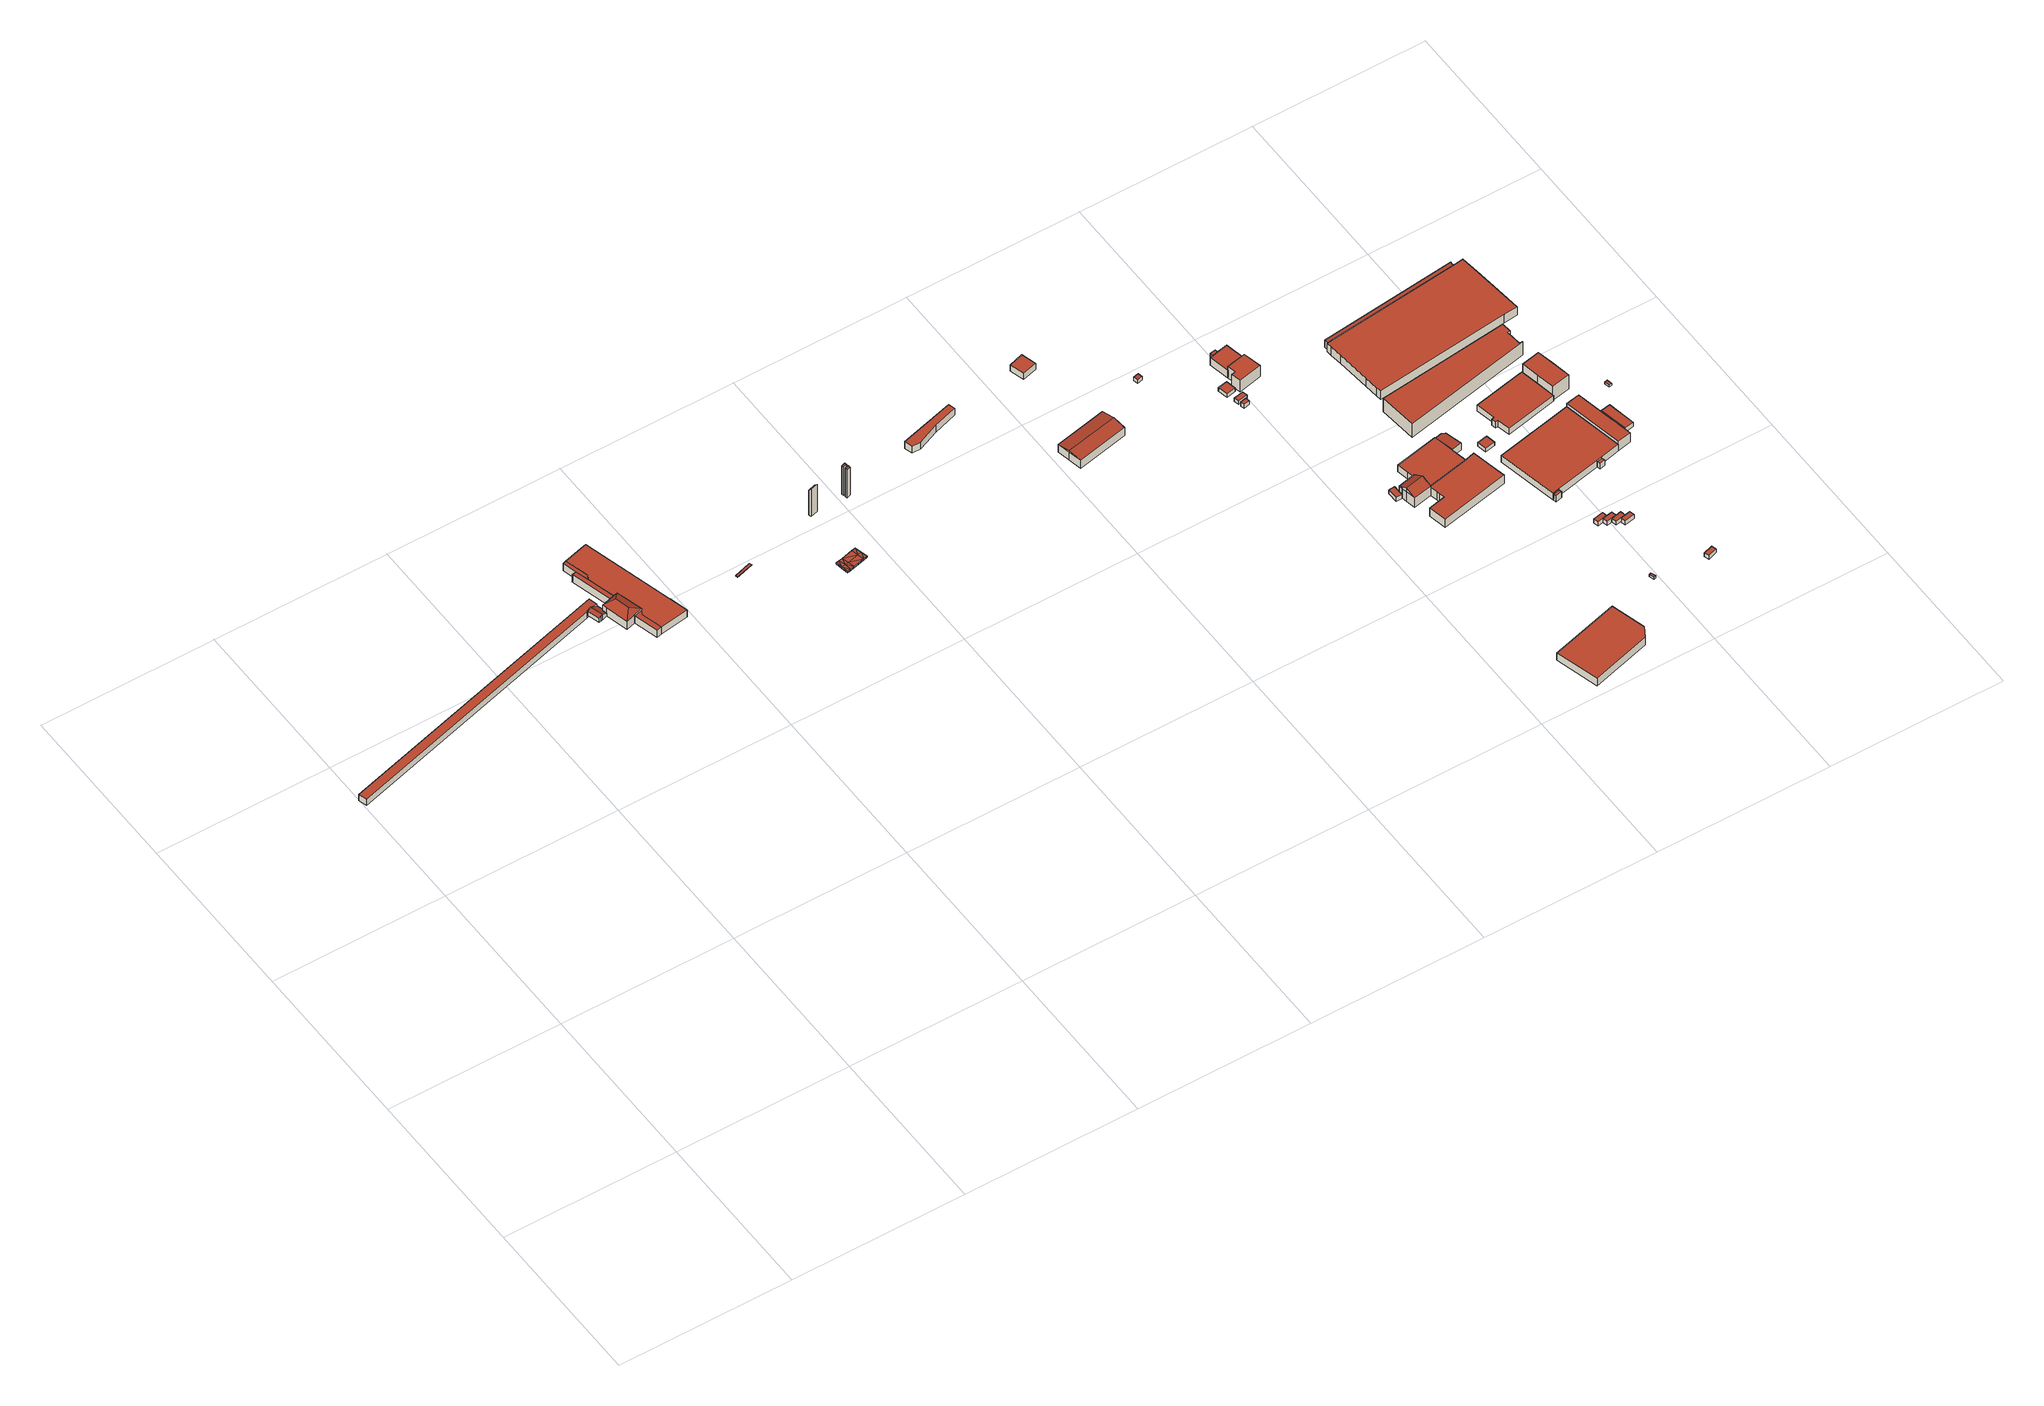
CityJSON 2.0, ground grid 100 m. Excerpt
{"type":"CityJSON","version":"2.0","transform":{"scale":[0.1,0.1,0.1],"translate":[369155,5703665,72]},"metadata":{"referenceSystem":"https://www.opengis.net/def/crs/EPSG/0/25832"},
"CityObjects":{
"building1":{"type":"Building","attributes":{"Gemeindeschluessel":"05911000","Geometrietyp2DReferenz":"3000","function":"51009_1610","roofType":"1000","measuredHeight":4.32},"geometry":[{"type":"Solid","lod":"2","boundaries":[[[[0,1,2,3]],[[4,5,1,0]],[[6,7,5,4]],[[8,9,7,6]],[[3,2,9,8]],[[6,4,0,3,8]],[[1,5,7,9,2]]]],"semantics":{"surfaces":[{"type":"WallSurface"},{"type":"RoofSurface"},{"type":"GroundSurface"}],"values":[[0,0,0,0,0,1,2]]}}]},
"building2":{"type":"Building","attributes":{"Gemeindeschluessel":"05911000","Geometrietyp2DReferenz":"3000","function":"51009_1610","roofType":"3100","measuredHeight":3.71},"geometry":[{"type":"Solid","lod":"2","boundaries":[[[[10,11,12,13]],[[14,15,11,10]],[[16,17,15,14]],[[18,19,17,16]],[[20,21,19,18]],[[22,23,21,20]],[[24,25,23,22]],[[26,27,25,24]],[[13,12,27,26]],[[20,18,16,14,10,22]],[[13,26,24,22,10]],[[11,15,17,19,21,23,25,27,12]]]],"semantics":{"surfaces":[{"type":"WallSurface"},{"type":"RoofSurface"},{"type":"GroundSurface"}],"values":[[0,0,0,0,0,0,0,0,0,1,1,2]]}}]},
"building3":{"type":"Building","attributes":{"Gemeindeschluessel":"05911000","Geometrietyp2DReferenz":"3000","function":"51009_1610","roofType":"5000","measuredHeight":8.24},"geometry":[{"type":"Solid","lod":"2","boundaries":[[[[28,29,30,31]],[[32,33,29,28]],[[34,35,33,32]],[[36,37,35,34]],[[38,39,37,36]],[[40,41,39,38]],[[42,43,41,40]],[[44,45,43,42]],[[46,47,45,44]],[[48,49,47,46]],[[31,30,49,48]],[[50,40,51,44]],[[51,40,38,36,34,32,52]],[[32,28,31,48,52]],[[52,48,46,44,51]],[[50,44,42]],[[50,42,40]],[[29,33,35,37,39,41,43,45,47,49,30]]]],"semantics":{"surfaces":[{"type":"WallSurface"},{"type":"RoofSurface"},{"type":"GroundSurface"}],"values":[[0,0,0,0,0,0,0,0,0,0,0,1,1,1,1,0,0,2]]}}]},
"building4":{"type":"Building","attributes":{"Gemeindeschluessel":"05911000","Geometrietyp2DReferenz":"3000","function":"31001_2051"},"children":["building4-1","building4-2","building4-3","building4-4"]},
"building4-1":{"type":"BuildingPart","attributes":{"roofType":"1000","measuredHeight":5.17,"storeysAboveGround":1},"parents":["building4"],"geometry":[{"type":"Solid","lod":"2","boundaries":[[[[53,54,55,56]],[[57,58,59,60,61]],[[62,63,58,57]],[[56,55,63,62]],[[57,61,53,56,62]],[[54,64,59,58,63,55]],[[65,66,53,61,60]],[[59,64,65,60]],[[54,53,66,65,64]]]],"semantics":{"surfaces":[{"type":"WallSurface"},{"type":"RoofSurface"},{"type":"GroundSurface"},{"type":"ClosureSurface"}],"values":[[0,0,0,0,1,2,0,3,3]]}}]},
"building4-2":{"type":"BuildingPart","attributes":{"roofType":"1000","measuredHeight":5.07,"storeysAboveGround":1},"parents":["building4"],"geometry":[{"type":"Solid","lod":"2","boundaries":[[[[67,68,69,70]],[[71,72,68,67]],[[73,74,72,71]],[[75,76,74,73]],[[77,78,76,75]],[[60,59,78,77]],[[79,80,81,82]],[[83,84,80,79]],[[85,86,84,83]],[[87,88,86,85]],[[89,90,88,87]],[[91,92,90,89]],[[93,94,92,91]],[[95,96,94,93]],[[70,69,97,98]],[[99,95,93,91,89,87,85,83,79,82,100,65,60,77,75,73,71,67,70,98]],[[68,72,74,76,78,59,64,101,81,80,84,86,88,90,92,94,96,102,97,69]],[[59,60,65,64]],[[64,65,100,101]],[[101,100,82,81]],[[96,95,99,102]],[[102,99,98,97]]]],"semantics":{"surfaces":[{"type":"WallSurface"},{"type":"RoofSurface"},{"type":"GroundSurface"},{"type":"ClosureSurface"}],"values":[[0,0,0,0,0,0,0,0,0,0,0,0,0,0,0,1,2,3,3,3,3,3]]}}]},
"building4-3":{"type":"BuildingPart","attributes":{"roofType":"1000","measuredHeight":5.13,"storeysAboveGround":1},"parents":["building4"],"geometry":[{"type":"Solid","lod":"2","boundaries":[[[[103,104,54,53]],[[105,82,81,104,103]],[[103,53,66,106,105]],[[64,54,104,81,101]],[[100,106,66,65]],[[64,101,100,65]],[[65,66,53,54,64]],[[82,105,106,100]],[[101,81,82,100]]]],"semantics":{"surfaces":[{"type":"WallSurface"},{"type":"RoofSurface"},{"type":"GroundSurface"},{"type":"ClosureSurface"}],"values":[[0,0,1,2,0,3,3,0,3]]}}]},
"building4-4":{"type":"BuildingPart","attributes":{"roofType":"1000","measuredHeight":5.17,"storeysAboveGround":1},"parents":["building4"],"geometry":[{"type":"Solid","lod":"2","boundaries":[[[[107,98,97,108,109]],[[110,111,96,95,112]],[[109,108,111,110]],[[112,113,107,109,110]],[[97,102,96,111,108]],[[98,107,113,99]],[[102,97,98,99]],[[99,113,112,95]],[[96,102,99,95]]]],"semantics":{"surfaces":[{"type":"WallSurface"},{"type":"RoofSurface"},{"type":"GroundSurface"},{"type":"ClosureSurface"}],"values":[[0,0,0,1,2,0,3,0,3]]}}]},
"building5":{"type":"Building","attributes":{"Gemeindeschluessel":"05911000","Geometrietyp2DReferenz":"3000","function":"51009_1610","roofType":"2100","measuredHeight":0.173},"geometry":[{"type":"Solid","lod":"2","boundaries":[[[[114,115,116,117]],[[118,119,115,114]],[[120,121,119,118]],[[122,123,121,120]],[[124,125,123,122]],[[117,116,125,124]],[[122,120,118,114,117,124]],[[115,119,121,123,125,116]]]],"semantics":{"surfaces":[{"type":"WallSurface"},{"type":"RoofSurface"},{"type":"GroundSurface"}],"values":[[0,0,0,0,0,0,1,2]]}}]},
"building6":{"type":"Building","attributes":{"Geometrietyp2DReferenz":"2000","Gemeindeschluessel":"05911000","function":"53001_1800","roofType":"9999","measuredHeight":1},"geometry":[{"type":"Solid","lod":"2","boundaries":[[[[126,127,128]],[[127,129,128]],[[130,131,126]],[[131,127,126]],[[132,133,130]],[[133,131,130]],[[134,135,132]],[[135,133,132]],[[136,137,134]],[[137,135,134]],[[138,139,136]],[[139,137,136]],[[140,141,138]],[[141,139,138]],[[142,143,140]],[[143,141,140]],[[144,145,142]],[[145,143,142]],[[146,147,144]],[[147,145,144]],[[148,149,146]],[[149,147,146]],[[150,151,148]],[[151,149,148]],[[152,153,150]],[[153,151,150]],[[128,129,152]],[[129,153,152]],[[129,127,131]],[[129,131,154]],[[154,131,133]],[[154,133,155]],[[155,133,156]],[[156,133,135]],[[156,135,137]],[[156,137,139]],[[151,153,149]],[[153,129,149]],[[149,129,154]],[[149,154,147]],[[147,154,145]],[[145,154,155]],[[145,155,143]],[[143,155,156]],[[143,156,139]],[[143,139,141]],[[128,130,126]],[[128,157,130]],[[157,132,130]],[[157,158,132]],[[158,159,132]],[[159,134,132]],[[159,136,134]],[[159,138,136]],[[150,148,152]],[[152,148,128]],[[148,157,128]],[[148,146,157]],[[146,144,157]],[[144,158,157]],[[144,142,158]],[[142,159,158]],[[142,138,159]],[[142,140,138]]]],"semantics":{"surfaces":[{"type":"WallSurface"},{"type":"GroundSurface"},{"type":"RoofSurface"}],"values":[[0,0,0,0,0,0,0,0,0,0,0,0,0,0,0,0,0,0,0,0,0,0,0,0,0,0,0,0,1,1,1,1,1,1,1,1,1,1,1,1,1,1,1,1,1,1,2,2,2,2,2,2,2,2,2,2,2,2,2,2,2,2,2,2]]}}]},
"building7":{"type":"Building","attributes":{"Gemeindeschluessel":"05911000","Geometrietyp2DReferenz":"3000","function":"51009_1610","roofType":"2100","measuredHeight":19.11},"geometry":[{"type":"Solid","lod":"2","boundaries":[[[[160,161,162,163]],[[164,165,161,160]],[[166,167,165,164]],[[163,162,167,166]],[[164,160,163,166]],[[161,165,167,162]]]],"semantics":{"surfaces":[{"type":"WallSurface"},{"type":"RoofSurface"},{"type":"GroundSurface"}],"values":[[0,0,0,0,1,2]]}}]},
"building8":{"type":"Building","attributes":{"Gemeindeschluessel":"05911000","Geometrietyp2DReferenz":"3000","function":"51002_1290","roofType":"2100","measuredHeight":20.08},"geometry":[{"type":"Solid","lod":"2","boundaries":[[[[168,169,170,171]],[[172,173,169,168]],[[174,175,173,172]],[[171,170,175,174]],[[172,168,171,174]],[[169,173,175,170]]]],"semantics":{"surfaces":[{"type":"WallSurface"},{"type":"RoofSurface"},{"type":"GroundSurface"}],"values":[[0,0,0,0,1,2]]}}]},
"building9":{"type":"Building","attributes":{"Gemeindeschluessel":"05911000","Geometrietyp2DReferenz":"3000","function":"51002_1290","roofType":"1000","measuredHeight":20.21},"geometry":[{"type":"Solid","lod":"2","boundaries":[[[[176,177,178,179]],[[180,181,177,176]],[[182,183,181,180]],[[179,178,183,182]],[[180,176,179,182]],[[177,181,183,178]]]],"semantics":{"surfaces":[{"type":"WallSurface"},{"type":"RoofSurface"},{"type":"GroundSurface"}],"values":[[0,0,0,0,1,2]]}}]},
"building10":{"type":"Building","attributes":{"Gemeindeschluessel":"05911000","Geometrietyp2DReferenz":"3000","function":"51009_1610","roofType":"1000","measuredHeight":4.81},"geometry":[{"type":"Solid","lod":"2","boundaries":[[[[184,185,186,187]],[[188,189,185,184]],[[190,191,189,188]],[[192,193,191,190]],[[194,195,193,192]],[[196,197,195,194]],[[187,186,197,196]],[[194,192,190,188,184,187,196]],[[185,189,191,193,195,197,186]]]],"semantics":{"surfaces":[{"type":"WallSurface"},{"type":"RoofSurface"},{"type":"GroundSurface"}],"values":[[0,0,0,0,0,0,0,1,2]]}}]},
"building11":{"type":"Building","attributes":{"Gemeindeschluessel":"05911000","Geometrietyp2DReferenz":"3000","function":"31001_2143","roofType":"3100","measuredHeight":6.9,"storeysAboveGround":1},"geometry":[{"type":"Solid","lod":"2","boundaries":[[[[198,199,200,201]],[[202,203,199,198]],[[204,205,203,202]],[[206,207,205,204]],[[208,209,207,206]],[[201,200,209,208]],[[210,211,212,213,201,208]],[[212,211,204,202]],[[213,212,202,198]],[[213,198,201]],[[210,208,206]],[[211,210,206,204]],[[199,203,205,207,209,200]]]],"semantics":{"surfaces":[{"type":"WallSurface"},{"type":"RoofSurface"},{"type":"GroundSurface"}],"values":[[0,0,0,0,0,0,1,1,0,0,0,0,2]]}}]},
"building12":{"type":"Building","attributes":{"Gemeindeschluessel":"05911000","Geometrietyp2DReferenz":"3000","function":"51009_1610","roofType":"1000","measuredHeight":4.29},"geometry":[{"type":"Solid","lod":"2","boundaries":[[[[214,215,216,217]],[[218,219,215,214]],[[220,221,219,218]],[[217,216,221,220]],[[218,214,217,220]],[[215,219,221,216]]]],"semantics":{"surfaces":[{"type":"WallSurface"},{"type":"RoofSurface"},{"type":"GroundSurface"}],"values":[[0,0,0,0,1,2]]}}]},
"building13":{"type":"Building","attributes":{"Gemeindeschluessel":"05911000","Geometrietyp2DReferenz":"3000","function":"31001_2112","roofType":"2100","measuredHeight":2.48,"storeysAboveGround":1},"geometry":[{"type":"Solid","lod":"2","boundaries":[[[[222,223,224,225]],[[226,227,223,222]],[[228,229,227,226]],[[225,224,229,228]],[[226,222,225,228]],[[223,227,229,224]]]],"semantics":{"surfaces":[{"type":"WallSurface"},{"type":"RoofSurface"},{"type":"GroundSurface"}],"values":[[0,0,0,0,1,2]]}}]},
"building14":{"type":"Building","attributes":{"Gemeindeschluessel":"05911000","Geometrietyp2DReferenz":"3000","function":"31001_2143","roofType":"1000","measuredHeight":5.19,"storeysAboveGround":1},"address":[{"country":"Germany","locality":"Bochum","thoroughfareNumber":"9b","thoroughfareName":"Burgstr."}],"geometry":[{"type":"Solid","lod":"2","boundaries":[[[[230,231,232,233]],[[234,235,231,230]],[[236,237,235,234]],[[238,239,237,236]],[[233,232,239,238]],[[236,234,230,233,238]],[[231,235,237,239,232]]]],"semantics":{"surfaces":[{"type":"WallSurface"},{"type":"RoofSurface"},{"type":"GroundSurface"}],"values":[[0,0,0,0,0,1,2]]}}]},
"building15":{"type":"Building","attributes":{"Gemeindeschluessel":"05911000","Geometrietyp2DReferenz":"3000","function":"31001_2523","roofType":"1000","measuredHeight":2.76,"storeysAboveGround":1},"geometry":[{"type":"Solid","lod":"2","boundaries":[[[[240,241,242,243]],[[244,245,241,240]],[[246,247,245,244]],[[243,242,247,246]],[[244,240,243,246]],[[241,245,247,242]]]],"semantics":{"surfaces":[{"type":"WallSurface"},{"type":"RoofSurface"},{"type":"GroundSurface"}],"values":[[0,0,0,0,1,2]]}}]},
"building16":{"type":"Building","attributes":{"Gemeindeschluessel":"05911000","Geometrietyp2DReferenz":"3000","function":"31001_2463","roofType":"1000","measuredHeight":2.83,"storeysAboveGround":1},"geometry":[{"type":"Solid","lod":"2","boundaries":[[[[248,249,250,251]],[[252,253,249,248]],[[254,255,253,252]],[[256,257,255,254]],[[258,259,257,256]],[[260,261,259,258]],[[251,250,261,260]],[[258,256,254,252,248,251,260]],[[249,253,255,257,259,261,250]]]],"semantics":{"surfaces":[{"type":"WallSurface"},{"type":"RoofSurface"},{"type":"GroundSurface"}],"values":[[0,0,0,0,0,0,0,1,2]]}}]},
"building17":{"type":"Building","attributes":{"Gemeindeschluessel":"05911000","Geometrietyp2DReferenz":"3000","function":"31001_2463","roofType":"1000","measuredHeight":2.5,"storeysAboveGround":1},"geometry":[{"type":"Solid","lod":"2","boundaries":[[[[262,263,264,265]],[[266,267,263,262]],[[268,269,267,266]],[[265,264,269,268]],[[266,262,265,268]],[[263,267,269,264]]]],"semantics":{"surfaces":[{"type":"WallSurface"},{"type":"RoofSurface"},{"type":"GroundSurface"}],"values":[[0,0,0,0,1,2]]}}]},
"building18":{"type":"Building","attributes":{"Gemeindeschluessel":"05911000","Geometrietyp2DReferenz":"3000","function":"31001_2463","roofType":"1000","measuredHeight":2.42,"storeysAboveGround":1},"geometry":[{"type":"Solid","lod":"2","boundaries":[[[[270,271,272,273]],[[274,275,271,270]],[[276,277,275,274]],[[278,279,277,276]],[[273,272,279,278]],[[276,274,270,273,278]],[[271,275,277,279,272]]]],"semantics":{"surfaces":[{"type":"WallSurface"},{"type":"RoofSurface"},{"type":"GroundSurface"}],"values":[[0,0,0,0,0,1,2]]}}]},
"building19":{"type":"Building","attributes":{"Gemeindeschluessel":"05911000","Geometrietyp2DReferenz":"3000","function":"31001_1122","roofType":"5000","measuredHeight":9.61,"storeysAboveGround":1},"address":[{"country":"Germany","locality":"Bochum","thoroughfareNumber":"3","thoroughfareName":"Metternichstr."}],"geometry":[{"type":"Solid","lod":"2","boundaries":[[[[280,281,282,283]],[[284,285,281,280]],[[286,287,285,284]],[[288,289,287,286]],[[290,291,289,288]],[[292,293,291,290]],[[294,295,293,292]],[[296,297,295,294]],[[298,299,297,296]],[[283,282,299,298]],[[300,301,302,290,288,303]],[[280,283,298,304,305,306,302,301]],[[302,306,292,290]],[[306,305,294,292]],[[305,304,296,294]],[[304,298,296]],[[303,288,286]],[[300,303,286,284]],[[301,300,284,280]],[[281,285,287,289,291,293,295,297,299,282]]]],"semantics":{"surfaces":[{"type":"WallSurface"},{"type":"RoofSurface"},{"type":"GroundSurface"}],"values":[[0,0,0,0,0,0,0,0,0,0,1,1,0,0,0,0,0,0,0,2]]}}]},
"building20":{"type":"Building","attributes":{"Gemeindeschluessel":"05911000","Geometrietyp2DReferenz":"3000","function":"51009_1610","roofType":"1000","measuredHeight":3.65},"geometry":[{"type":"Solid","lod":"2","boundaries":[[[[307,308,309,310]],[[311,312,308,307]],[[313,314,312,311]],[[310,309,314,313]],[[311,307,310,313]],[[308,312,314,309]]]],"semantics":{"surfaces":[{"type":"WallSurface"},{"type":"RoofSurface"},{"type":"GroundSurface"}],"values":[[0,0,0,0,1,2]]}}]},
"building21":{"type":"Building","attributes":{"Gemeindeschluessel":"05911000","Geometrietyp2DReferenz":"3000","function":"31001_2020"},"address":[{"country":"Germany","locality":"Bochum","thoroughfareNumber":"2","thoroughfareName":"Metternichstr."}],"children":["building21-1","building21-2"]},
"building21-1":{"type":"BuildingPart","attributes":{"roofType":"1000","measuredHeight":5.36,"storeysAboveGround":2},"parents":["building21"],"geometry":[{"type":"Solid","lod":"2","boundaries":[[[[315,316,317,318]],[[319,320,316,315]],[[321,322,320,319]],[[323,324,322,321]],[[325,326,324,323]],[[323,321,319,315,318,325]],[[316,320,322,324,326,317]],[[326,325,318,317]]]],"semantics":{"surfaces":[{"type":"WallSurface"},{"type":"RoofSurface"},{"type":"GroundSurface"},{"type":"ClosureSurface"}],"values":[[0,0,0,0,0,1,2,3]]}}]},
"building21-2":{"type":"BuildingPart","attributes":{"roofType":"1000","measuredHeight":8.05,"storeysAboveGround":2},"parents":["building21"],"geometry":[{"type":"Solid","lod":"2","boundaries":[[[[327,328,329,330]],[[331,332,328,327]],[[333,334,332,331]],[[335,318,317,334,333]],[[330,329,326,325,336]],[[335,333,331,327,330,336]],[[328,332,334,317,326,329]],[[318,335,336,325]],[[326,317,318,325]]]],"semantics":{"surfaces":[{"type":"WallSurface"},{"type":"RoofSurface"},{"type":"GroundSurface"},{"type":"ClosureSurface"}],"values":[[0,0,0,0,0,1,2,0,3]]}}]},
"building22":{"type":"Building","attributes":{"Gemeindeschluessel":"05911000","Geometrietyp2DReferenz":"3000","function":"31001_2010","roofType":"1000","measuredHeight":5.86,"storeysAboveGround":1},"geometry":[{"type":"Solid","lod":"2","boundaries":[[[[337,338,339,340]],[[341,342,338,337]],[[343,344,342,341]],[[345,346,344,343]],[[347,289,346,345]],[[348,287,289,347]],[[349,350,287,348]],[[351,352,350,349]],[[353,354,352,351]],[[355,356,354,353]],[[357,358,356,355]],[[340,339,358,357]],[[355,353,351,349,348,347,345,343,341,337,340,357]],[[338,342,344,346,289,287,350,352,354,356,358,339]]]],"semantics":{"surfaces":[{"type":"WallSurface"},{"type":"RoofSurface"},{"type":"GroundSurface"}],"values":[[0,0,0,0,0,0,0,0,0,0,0,0,1,2]]}}]},
"building23":{"type":"Building","attributes":{"Gemeindeschluessel":"05911000","Geometrietyp2DReferenz":"3000","function":"31001_2010"},"address":[{"country":"Germany","locality":"Bochum","thoroughfareNumber":"7","thoroughfareName":"Metternichstr."}],"children":["building23-1","building23-2"]},
"building23-1":{"type":"BuildingPart","attributes":{"roofType":"1000","measuredHeight":4.58,"storeysAboveGround":1},"parents":["building23"],"geometry":[{"type":"Solid","lod":"2","boundaries":[[[[359,352,360,361]],[[362,350,352,359]],[[363,287,350,362]],[[364,285,287,363]],[[365,281,285,364]],[[366,367,281,365]],[[368,369,367,366]],[[370,371,369,368]],[[372,373,374,371,370]],[[368,366,365,364,363,362,359,361,375,372,370]],[[360,352,350,287,285,281,367,369,371,374]],[[373,372,375]],[[374,373,375,361,360]]]],"semantics":{"surfaces":[{"type":"WallSurface"},{"type":"RoofSurface"},{"type":"GroundSurface"},{"type":"ClosureSurface"}],"values":[[0,0,0,0,0,0,0,0,0,1,2,0,3]]}}]},
"building23-2":{"type":"BuildingPart","attributes":{"roofType":"2100","measuredHeight":5,"storeysAboveGround":1},"parents":["building23"],"geometry":[{"type":"Solid","lod":"2","boundaries":[[[[376,377,374,373]],[[378,379,377,376]],[[380,381,379,378]],[[382,361,360,381,380]],[[378,376,373,375,382,380]],[[374,377,379,381,360]],[[361,382,375]],[[374,360,361,375,373]]]],"semantics":{"surfaces":[{"type":"WallSurface"},{"type":"RoofSurface"},{"type":"GroundSurface"},{"type":"ClosureSurface"}],"values":[[0,0,0,0,1,2,0,3]]}}]},
"building24":{"type":"Building","attributes":{"Gemeindeschluessel":"05911000","Geometrietyp2DReferenz":"3000","function":"31001_2523","roofType":"1000","measuredHeight":1.5,"storeysAboveGround":1},"geometry":[{"type":"Solid","lod":"2","boundaries":[[[[383,384,385,386]],[[387,388,384,383]],[[389,390,388,387]],[[386,385,390,389]],[[387,383,386,389]],[[384,388,390,385]]]],"semantics":{"surfaces":[{"type":"WallSurface"},{"type":"RoofSurface"},{"type":"GroundSurface"}],"values":[[0,0,0,0,1,2]]}}]},
"building25":{"type":"Building","attributes":{"Gemeindeschluessel":"05911000","Geometrietyp2DReferenz":"3000","function":"51009_1610","roofType":"1000","measuredHeight":4.22},"geometry":[{"type":"Solid","lod":"2","boundaries":[[[[391,392,393,394]],[[395,396,392,391]],[[397,398,396,395]],[[394,393,398,397]],[[395,391,394,397]],[[392,396,398,393]]]],"semantics":{"surfaces":[{"type":"WallSurface"},{"type":"RoofSurface"},{"type":"GroundSurface"}],"values":[[0,0,0,0,1,2]]}}]},
"building26":{"type":"Building","attributes":{"Gemeindeschluessel":"05911000","Geometrietyp2DReferenz":"3000","function":"31001_2463","roofType":"1000","measuredHeight":2.85,"storeysAboveGround":1},"geometry":[{"type":"Solid","lod":"2","boundaries":[[[[399,400,401,402]],[[403,404,400,399]],[[405,406,404,403]],[[402,401,406,405]],[[403,399,402,405]],[[400,404,406,401]]]],"semantics":{"surfaces":[{"type":"WallSurface"},{"type":"RoofSurface"},{"type":"GroundSurface"}],"values":[[0,0,0,0,1,2]]}}]},
"building27":{"type":"Building","attributes":{"Gemeindeschluessel":"05911000","Geometrietyp2DReferenz":"3000","function":"31001_2143","roofType":"1000","measuredHeight":2.43,"storeysAboveGround":1},"geometry":[{"type":"Solid","lod":"2","boundaries":[[[[407,408,409,410]],[[411,412,408,407]],[[413,414,412,411]],[[410,409,414,413]],[[411,407,410,413]],[[408,412,414,409]]]],"semantics":{"surfaces":[{"type":"WallSurface"},{"type":"RoofSurface"},{"type":"GroundSurface"}],"values":[[0,0,0,0,1,2]]}}]},
"building28":{"type":"Building","attributes":{"Gemeindeschluessel":"05911000","Geometrietyp2DReferenz":"3000","function":"31001_2463","roofType":"1000","measuredHeight":2.83,"storeysAboveGround":1},"geometry":[{"type":"Solid","lod":"2","boundaries":[[[[415,416,417,418]],[[419,420,416,415]],[[421,422,420,419]],[[418,417,422,421]],[[419,415,418,421]],[[416,420,422,417]]]],"semantics":{"surfaces":[{"type":"WallSurface"},{"type":"RoofSurface"},{"type":"GroundSurface"}],"values":[[0,0,0,0,1,2]]}}]},
"building29":{"type":"Building","attributes":{"Gemeindeschluessel":"05911000","Geometrietyp2DReferenz":"3000","function":"31001_2463","roofType":"1000","measuredHeight":2.74,"storeysAboveGround":1},"geometry":[{"type":"Solid","lod":"2","boundaries":[[[[423,424,425,426]],[[427,428,424,423]],[[429,430,428,427]],[[426,425,430,429]],[[427,423,426,429]],[[424,428,430,425]]]],"semantics":{"surfaces":[{"type":"WallSurface"},{"type":"RoofSurface"},{"type":"GroundSurface"}],"values":[[0,0,0,0,1,2]]}}]},
"building30":{"type":"Building","attributes":{"Gemeindeschluessel":"05911000","Geometrietyp2DReferenz":"3000","function":"31001_2463","roofType":"1000","measuredHeight":2.77,"storeysAboveGround":1},"geometry":[{"type":"Solid","lod":"2","boundaries":[[[[431,432,433,434]],[[435,436,432,431]],[[437,438,436,435]],[[434,433,438,437]],[[435,431,434,437]],[[432,436,438,433]]]],"semantics":{"surfaces":[{"type":"WallSurface"},{"type":"RoofSurface"},{"type":"GroundSurface"}],"values":[[0,0,0,0,1,2]]}}]},
"building31":{"type":"Building","attributes":{"Gemeindeschluessel":"05911000","Geometrietyp2DReferenz":"3000","function":"31001_2523","roofType":"1000","measuredHeight":2.71,"storeysAboveGround":1},"geometry":[{"type":"Solid","lod":"2","boundaries":[[[[439,440,441,442]],[[443,444,440,439]],[[445,446,444,443]],[[442,441,446,445]],[[443,439,442,445]],[[440,444,446,441]]]],"semantics":{"surfaces":[{"type":"WallSurface"},{"type":"RoofSurface"},{"type":"GroundSurface"}],"values":[[0,0,0,0,1,2]]}}]},
"building32":{"type":"Building","attributes":{"Gemeindeschluessel":"05911000","Geometrietyp2DReferenz":"3000","function":"31001_2143","roofType":"1000","measuredHeight":4.78,"storeysAboveGround":2},"geometry":[{"type":"Solid","lod":"2","boundaries":[[[[447,448,449,450]],[[451,452,448,447]],[[453,454,452,451]],[[455,456,454,453]],[[457,458,456,455]],[[459,460,458,457]],[[461,462,460,459]],[[463,464,462,461]],[[450,449,464,463]],[[461,459,457,455,453,451,447,450,463]],[[448,452,454,456,458,460,462,464,449]]]],"semantics":{"surfaces":[{"type":"WallSurface"},{"type":"RoofSurface"},{"type":"GroundSurface"}],"values":[[0,0,0,0,0,0,0,0,0,1,2]]}}]},
"building33":{"type":"Building","attributes":{"Gemeindeschluessel":"05911000","Geometrietyp2DReferenz":"3000","function":"31001_2100","roofType":"1000","measuredHeight":9.42,"storeysAboveGround":2},"address":[{"country":"Germany","locality":"Bochum","thoroughfareNumber":"1a","thoroughfareName":"Burgstr."}],"geometry":[{"type":"Solid","lod":"2","boundaries":[[[[465,466,467,468]],[[469,470,466,465]],[[471,472,470,469]],[[473,474,472,471]],[[475,476,474,473]],[[477,478,476,475]],[[479,480,478,477]],[[481,482,480,479]],[[483,484,482,481]],[[468,467,484,483]],[[481,479,477,475,473,471,469,465,468,483]],[[466,470,472,474,476,478,480,482,484,467]]]],"semantics":{"surfaces":[{"type":"WallSurface"},{"type":"RoofSurface"},{"type":"GroundSurface"}],"values":[[0,0,0,0,0,0,0,0,0,0,1,2]]}}]},
"building34":{"type":"Building","attributes":{"Gemeindeschluessel":"05911000","Geometrietyp2DReferenz":"3000","function":"51009_1610","roofType":"1000","measuredHeight":4.01},"geometry":[{"type":"Solid","lod":"2","boundaries":[[[[485,486,487,488]],[[489,490,486,485]],[[491,492,490,489]],[[488,487,492,491]],[[489,485,488,491]],[[486,490,492,487]]]],"semantics":{"surfaces":[{"type":"WallSurface"},{"type":"RoofSurface"},{"type":"GroundSurface"}],"values":[[0,0,0,0,1,2]]}}]},
"building35":{"type":"Building","attributes":{"Gemeindeschluessel":"05911000","Geometrietyp2DReferenz":"3000","function":"31001_2143","roofType":"1000","measuredHeight":4.21,"storeysAboveGround":1},"geometry":[{"type":"Solid","lod":"2","boundaries":[[[[493,494,495,496]],[[497,498,494,493]],[[499,500,498,497]],[[501,502,500,499]],[[503,504,502,501]],[[505,506,504,503]],[[507,508,506,505]],[[509,510,508,507]],[[511,512,510,509]],[[513,514,512,511]],[[515,516,514,513]],[[517,518,516,515]],[[496,495,518,517]],[[515,513,511,509,507,505,503,501,499,497,493,496,517]],[[494,498,500,502,504,506,508,510,512,514,516,518,495]]]],"semantics":{"surfaces":[{"type":"WallSurface"},{"type":"RoofSurface"},{"type":"GroundSurface"}],"values":[[0,0,0,0,0,0,0,0,0,0,0,0,0,1,2]]}}]},
"building36":{"type":"Building","attributes":{"Gemeindeschluessel":"05911000","Geometrietyp2DReferenz":"3000","function":"31001_2143","roofType":"1000","measuredHeight":5.96,"storeysAboveGround":1},"address":[{"country":"Germany","locality":"Bochum","thoroughfareNumber":"6","thoroughfareName":"Feldstr."}],"geometry":[{"type":"Solid","lod":"2","boundaries":[[[[519,520,521,522]],[[523,524,520,519]],[[525,526,524,523]],[[527,528,526,525]],[[529,530,528,527]],[[531,532,530,529]],[[533,534,532,531]],[[535,536,534,533]],[[537,538,536,535]],[[539,540,538,537]],[[541,542,540,539]],[[543,544,542,541]],[[545,546,544,543]],[[547,548,546,545]],[[522,521,548,547]],[[545,543,541,539,537,535,533,531,529,527,525,523,519,522,547]],[[520,524,526,528,530,532,534,536,538,540,542,544,546,548,521]]]],"semantics":{"surfaces":[{"type":"WallSurface"},{"type":"RoofSurface"},{"type":"GroundSurface"}],"values":[[0,0,0,0,0,0,0,0,0,0,0,0,0,0,0,1,2]]}}]},
"building37":{"type":"Building","attributes":{"Gemeindeschluessel":"05911000","Geometrietyp2DReferenz":"3000","function":"51009_1610","roofType":"2100","measuredHeight":4.99},"geometry":[{"type":"Solid","lod":"2","boundaries":[[[[549,550,551,552]],[[553,554,550,549]],[[555,556,554,553]],[[557,558,556,555]],[[559,560,558,557]],[[552,551,560,559]],[[557,555,553,549,552,559]],[[550,554,556,558,560,551]]]],"semantics":{"surfaces":[{"type":"WallSurface"},{"type":"RoofSurface"},{"type":"GroundSurface"}],"values":[[0,0,0,0,0,0,1,2]]}}]},
"building38":{"type":"Building","attributes":{"Gemeindeschluessel":"05911000","Geometrietyp2DReferenz":"3000","function":"31001_2020"},"address":[{"country":"Germany","locality":"Bochum","thoroughfareNumber":"7","thoroughfareName":"Burgstr."},{"country":"Germany","locality":"Bochum","thoroughfareNumber":"5","thoroughfareName":"Burgstr."}],"children":["building38-1","building38-2"]},
"building38-1":{"type":"BuildingPart","attributes":{"roofType":"1000","measuredHeight":2.7,"storeysAboveGround":2},"parents":["building38"],"geometry":[{"type":"Solid","lod":"2","boundaries":[[[[561,562,563,564]],[[565,566,562,561]],[[567,568,566,565]],[[569,570,568,567]],[[571,572,570,569]],[[569,567,565,561,564,571]],[[562,566,568,570,572,563]],[[572,571,564,563]]]],"semantics":{"surfaces":[{"type":"WallSurface"},{"type":"RoofSurface"},{"type":"GroundSurface"},{"type":"ClosureSurface"}],"values":[[0,0,0,0,0,1,2,3]]}}]},
"building38-2":{"type":"BuildingPart","attributes":{"roofType":"1000","measuredHeight":6.64,"storeysAboveGround":2},"parents":["building38"],"geometry":[{"type":"Solid","lod":"2","boundaries":[[[[573,574,575,576]],[[577,564,563,574,573]],[[578,579,572,571,580]],[[581,582,579,578]],[[583,584,582,581]],[[576,575,584,583]],[[581,578,580,577,573,576,583]],[[574,563,572,579,582,584,575]],[[564,577,580,571]],[[572,563,564,571]]]],"semantics":{"surfaces":[{"type":"WallSurface"},{"type":"RoofSurface"},{"type":"GroundSurface"},{"type":"ClosureSurface"}],"values":[[0,0,0,0,0,0,1,2,0,3]]}}]},
"building39":{"type":"Building","attributes":{"Gemeindeschluessel":"05911000","Geometrietyp2DReferenz":"3000","function":"51009_1610","roofType":"1000","measuredHeight":2.6},"geometry":[{"type":"Solid","lod":"2","boundaries":[[[[585,586,587,565]],[[588,589,586,585]],[[567,590,589,588]],[[565,587,590,567]],[[588,585,565,567]],[[586,589,590,587]]]],"semantics":{"surfaces":[{"type":"WallSurface"},{"type":"RoofSurface"},{"type":"GroundSurface"}],"values":[[0,0,0,0,1,2]]}}]},
"building40":{"type":"Building","attributes":{"Gemeindeschluessel":"05911000","Geometrietyp2DReferenz":"3000","function":"31001_2020","roofType":"1000","measuredHeight":10.13,"storeysAboveGround":3},"address":[{"country":"Germany","locality":"Bochum","thoroughfareNumber":"1","thoroughfareName":"Burgstr."}],"geometry":[{"type":"Solid","lod":"2","boundaries":[[[[591,510,512,592]],[[593,508,510,591]],[[594,595,508,593]],[[596,597,595,594]],[[598,599,597,596]],[[592,512,599,598]],[[596,594,593,591,592,598]],[[510,508,595,597,599,512]]]],"semantics":{"surfaces":[{"type":"WallSurface"},{"type":"RoofSurface"},{"type":"GroundSurface"}],"values":[[0,0,0,0,0,0,1,2]]}}]},
"building41":{"type":"Building","attributes":{"Gemeindeschluessel":"05911000","Geometrietyp2DReferenz":"3000","function":"51009_1610","roofType":"1000","measuredHeight":2.93},"geometry":[{"type":"Solid","lod":"2","boundaries":[[[[600,601,602,603]],[[604,605,601,600]],[[606,589,605,604]],[[607,586,589,606]],[[608,609,586,607]],[[603,602,609,608]],[[607,606,604,600,603,608]],[[601,605,589,586,609,602]]]],"semantics":{"surfaces":[{"type":"WallSurface"},{"type":"RoofSurface"},{"type":"GroundSurface"}],"values":[[0,0,0,0,0,0,1,2]]}}]},
"building42":{"type":"Building","attributes":{"Gemeindeschluessel":"05911000","Geometrietyp2DReferenz":"3000","function":"31001_2523","roofType":"1000","measuredHeight":1.39,"storeysAboveGround":1},"geometry":[{"type":"Solid","lod":"2","boundaries":[[[[610,611,612,613]],[[614,615,611,610]],[[616,617,615,614]],[[613,612,617,616]],[[614,610,613,616]],[[611,615,617,612]]]],"semantics":{"surfaces":[{"type":"WallSurface"},{"type":"RoofSurface"},{"type":"GroundSurface"}],"values":[[0,0,0,0,1,2]]}}]}
},
"vertices":[
[0,2746,48],[0,2746,5],[13,2698,5],[13,2698,48],[1625,3187,48],[1625,3187,5],[1638,3138,48],[1638,3138,5],[1571,3120,48],[1571,3120,5],
[1596,3127,62],[1596,3127,25],[1571,3120,25],[1571,3120,57],[1638,3138,37],[1638,3138,25],[1650,3094,37],[1650,3094,25],[1639,3091,43],[1639,3091,25],[1646,3064,43],[1646,3064,25],[1615,3055,62],[1615,3055,25],[1605,3052,60],[1605,3052,25],[1591,3048,57],[1591,3048,25],
[1694,3106,82],[1694,3106,26],[1650,3094,26],[1650,3094,82],[1742,3118,82],[1742,3118,26],[1743,3114,82],[1743,3114,26],[1760,3053,82],[1760,3053,26],[1765,3033,82],[1765,3033,26],[1783,2967,82],[1783,2967,26],[1731,2952,82],[1731,2952,26],[1678,2935,82],[1678,2935,26],[1646,3064,82],[1646,3064,26],[1639,3091,82],[1639,3091,26],[1731,2952,83],[1721,2988,108],[1700,3068,108],
[1656,3347,76],[1656,3347,24],[1632,3341,24],[1632,3341,76],[1694,3106,76],[1694,3106,24],[1721,3113,24],[1721,3113,75],[1721,3113,76],[1694,3109,76],[1694,3109,24],[1677,3274,24],[1677,3274,75],[1677,3274,76],
[1765,3033,75],[1765,3033,24],[1782,2972,24],[1782,2972,75],[1760,3053,75],[1760,3053,24],[1748,3097,75],[1748,3097,24],[1743,3114,75],[1743,3114,24],[1742,3118,75],[1742,3118,24],[1780,3466,75],[1780,3466,24],[1655,3432,24],[1655,3432,75],[1794,3470,75],[1794,3470,24],[1823,3363,75],[1823,3363,24],[1922,2998,75],[1922,2998,24],[1933,2956,75],[1933,2956,24],[1934,2953,75],[1934,2953,24],[1963,2845,75],[1963,2845,24],[1800,2821,75],[1800,2821,24],[1783,2967,24],[1783,2967,75],[1768,2939,75],[1691,3299,75],[1691,3299,24],[1768,2939,24],
[1635,3426,76],[1635,3426,24],[1655,3432,76],[1691,3299,76],
[1783,2967,76],[1731,2952,24],[1731,2952,76],[1769,2813,76],[1769,2813,24],[1800,2821,76],[1768,2939,76],
[2305,2938,23],[2305,2938,27],[2309,2923,27],[2309,2923,23],[2403,2965,29],[2403,2965,27],[2408,2949,29],[2408,2949,27],[2354,2935,26],[2354,2935,27],[2321,2926,24],[2321,2926,27],
[2723,2694,86],[2723,2694,76],[2730,2654,86],[2730,2654,76],[2740,2697,86],[2740,2697,76],[2763,2702,86],[2763,2702,76],[2829,2718,86],[2829,2718,76],[2853,2724,85],[2853,2724,75],[2862,2685,85],[2862,2685,75],[2872,2646,85],[2872,2646,75],[2848,2640,86],[2848,2640,76],[2781,2624,86],[2781,2624,76],[2757,2619,86],[2757,2619,76],[2756,2618,86],[2756,2618,76],[2755,2618,86],[2755,2618,76],[2737,2615,86],[2737,2615,76],[2754,2659,76],[2772,2663,76],[2838,2679,76],[2754,2659,86],[2772,2663,86],[2838,2679,86],
[2822,3078,191],[2822,3078,15],[2826,3064,15],[2826,3064,206],[2865,3090,191],[2865,3090,15],[2869,3075,206],[2869,3075,15],
[3029,3072,228],[3029,3072,27],[3032,3059,27],[3032,3059,226],[3050,3078,228],[3050,3078,27],[3053,3065,226],[3053,3065,27],
[3044,3101,228],[3044,3101,26],[3023,3095,26],[3023,3095,228],[3047,3088,228],[3047,3088,26],[3026,3082,228],[3026,3082,26],
[3491,3109,97],[3491,3109,49],[3610,3159,49],[3610,3159,97],[3441,3111,97],[3441,3111,49],[3429,3156,97],[3429,3156,49],[3738,3240,97],[3738,3240,49],[3745,3217,97],[3745,3217,49],[3749,3201,97],[3749,3201,49],
[4322,2688,138],[4322,2688,82],[4307,2761,82],[4307,2761,138],[4337,2613,138],[4337,2613,82],[4042,2553,138],[4042,2553,82],[4027,2628,138],[4027,2628,82],[4012,2701,138],[4012,2701,82],[4027,2628,151],[4027,2627,152],[4322,2687,152],[4322,2688,151],
[4209,3310,100],[4209,3310,57],[4126,3287,57],[4126,3287,100],[4233,3226,100],[4233,3226,57],[4149,3203,100],[4149,3203,57],
[4571,2887,105],[4571,2887,82],[4577,2860,82],[4577,2860,107],[4602,2894,105],[4602,2894,82],[4608,2867,107],[4608,2867,82],
[5256,249,130],[5256,249,79],[5323,3,79],[5323,3,130],[5646,354,130],[5646,354,79],[5700,158,130],[5700,158,79],[5664,96,130],[5664,96,79],
[4941,2470,111],[4941,2470,83],[4906,2463,83],[4906,2463,111],[4946,2446,111],[4946,2446,83],[4911,2439,111],[4911,2439,83],
[5179,1590,116],[5179,1590,88],[5181,1528,88],[5181,1528,116],[5214,1591,116],[5214,1591,88],[5215,1552,116],[5215,1552,88],[5214,1552,116],[5214,1552,88],[5218,1529,116],[5218,1529,88],[5217,1529,116],[5217,1529,88],
[4925,2611,110],[4925,2611,85],[4870,2600,85],[4870,2600,110],[4936,2555,110],[4936,2555,85],[4882,2543,110],[4882,2543,85],
[4898,2504,108],[4898,2504,84],[4898,2503,84],[4898,2503,108],[4953,2515,108],[4953,2515,84],[4959,2486,108],[4959,2486,84],[4903,2475,108],[4903,2475,84],
[5317,1573,155],[5317,1573,90],[5215,1552,90],[5215,1552,155],[5337,1473,155],[5337,1473,90],[5339,1473,155],[5339,1473,90],[5340,1467,155],[5340,1467,90],[5234,1445,155],[5234,1445,90],[5223,1499,155],[5223,1499,90],[5217,1529,155],[5217,1529,90],[5218,1529,155],[5218,1529,90],[5214,1552,155],[5214,1552,90],[5337,1473,159],[5328,1520,186],[5223,1498,186],[5339,1473,159],[5218,1529,169],[5217,1529,168],[5223,1499,186],
[4989,2807,119],[4989,2807,82],[4955,2800,82],[4955,2800,119],[4994,2783,119],[4994,2783,82],[4960,2775,119],[4960,2775,82],
[4937,2770,128],[4937,2770,75],[4961,2654,75],[4961,2654,128],[4960,2775,128],[4960,2775,75],[4994,2783,128],[4994,2783,75],[5047,2794,128],[5047,2794,75],[5072,2677,128],[5072,2677,75],
[4959,2546,155],[4959,2546,75],[5094,2575,75],[5094,2575,155],[4947,2602,155],[4947,2602,75],[4971,2607,155],[4971,2607,75],[4961,2654,155],[5072,2677,155],
[5261,1358,148],[5261,1358,90],[5282,1255,90],[5282,1255,148],[5358,1378,148],[5358,1378,90],[5352,1408,148],[5352,1408,90],[5349,1425,148],[5349,1425,90],[5340,1467,148],[5339,1473,148],[5587,1523,148],[5587,1523,90],[5586,1525,148],[5586,1525,90],[5636,1536,148],[5636,1536,90],[5656,1439,148],[5656,1439,90],[5677,1336,148],[5677,1336,90],
[5586,1525,135],[5567,1618,90],[5567,1618,135],[5587,1523,135],[5339,1473,135],[5337,1473,135],[5317,1573,135],[5316,1578,135],[5316,1578,90],[5308,1617,135],[5308,1617,90],[5295,1684,135],[5295,1684,90],[5543,1735,135],[5543,1735,129],[5543,1735,90],[5558,1664,135],
[5587,1744,129],[5587,1744,90],[5605,1732,130],[5605,1732,90],[5626,1630,140],[5626,1630,90],[5567,1618,140],
[5936,454,100],[5936,454,85],[5923,449,85],[5923,449,100],[5945,425,100],[5945,425,85],[5933,420,100],[5933,420,85],
[5847,1118,140],[5847,1118,98],[5811,1110,98],[5811,1110,140],[5851,1100,140],[5851,1100,98],[5814,1092,140],[5814,1092,98],
[5955,865,121],[5955,865,93],[5950,894,93],[5950,894,121],[5897,853,121],[5897,853,93],[5891,882,121],[5891,882,93],
[5762,1615,120],[5762,1615,95],[5703,1603,95],[5703,1603,120],[5772,1561,120],[5772,1561,95],[5714,1549,120],[5714,1549,95],
[5994,843,121],[5994,843,93],[5988,871,93],[5988,871,121],[5935,831,121],[5935,831,93],[5929,859,121],[5929,859,93],
[6031,820,121],[6031,820,94],[6025,849,94],[6025,849,121],[5972,808,121],[5972,808,94],[5966,836,121],[5966,836,94],
[6068,797,121],[6068,797,94],[6062,826,94],[6062,826,121],[6009,785,121],[6009,785,94],[6003,814,121],[6003,814,94],
[6262,417,124],[6262,417,97],[6209,401,97],[6209,401,124],[6271,390,124],[6271,390,97],[6218,373,124],[6218,373,97],
[5739,1453,145],[5739,1453,97],[5809,1110,97],[5809,1110,145],[6176,1542,145],[6176,1542,97],[6246,1199,145],[6246,1199,97],[6134,1176,145],[6134,1176,97],[6103,1170,145],[6103,1170,97],[5847,1118,145],[5847,1118,97],[5815,1111,145],[5815,1111,97],[5811,1110,145],[5811,1110,97],
[6197,2127,186],[6197,2127,92],[5451,2046,92],[5451,2046,186],[6203,2069,186],[6203,2069,92],[6187,2067,186],[6187,2067,92],[6196,1982,186],[6196,1982,92],[6197,1983,186],[6197,1983,92],[6198,1978,186],[6198,1978,92],[6212,1981,186],[6212,1981,92],[6213,1977,186],[6213,1977,92],[5475,1828,186],[5475,1828,92],
[6134,1176,139],[6134,1176,99],[6103,1170,99],[6103,1170,139],[6138,1156,139],[6138,1156,99],[6107,1150,139],[6107,1150,99],
[5833,1677,141],[5833,1677,99],[5838,1649,99],[5838,1649,141],[5848,1680,141],[5848,1680,99],[5847,1686,141],[5847,1686,99],[5825,1792,141],[5825,1792,99],[6101,1848,141],[6101,1848,99],[6124,1852,141],[6124,1852,99],[6125,1847,141],[6125,1847,99],[6145,1747,141],[6145,1747,99],[6165,1646,141],[6165,1646,99],[6166,1641,141],[6166,1641,99],[5868,1580,141],[5868,1580,99],[5853,1653,141],[5853,1653,99],
[6253,2196,156],[6253,2196,96],[6332,2205,96],[6332,2205,156],[5483,2113,156],[5483,2113,96],[5480,2142,156],[5480,2142,96],[5472,2221,156],[5472,2221,96],[5452,2414,156],[5452,2414,96],[5445,2483,156],[5445,2483,96],[5441,2515,156],[5441,2515,96],[5455,2517,156],[5455,2517,96],[5472,2519,156],[5472,2519,96],[6239,2601,156],[6239,2601,96],[6257,2603,156],[6257,2603,96],[6287,2607,156],[6287,2607,96],[6299,2506,156],[6299,2506,96],[6320,2312,156],[6320,2312,96],
[5452,2550,141],[5452,2550,92],[5455,2517,92],[5455,2517,137],[6235,2635,141],[6235,2635,92],[6236,2621,140],[6236,2621,92],[6239,2601,137],[6239,2601,92],[5472,2519,137],[5472,2519,92],
[6313,1333,126],[6313,1333,99],[6301,1330,99],[6301,1330,126],[6314,1325,126],[6314,1325,99],[6319,1301,126],[6319,1301,99],[6319,1297,126],[6319,1297,99],[6308,1295,126],[6308,1295,99],
[6255,1558,166],[6255,1558,99],[6176,1542,99],[6176,1542,166],[6301,1330,166],[6309,1293,166],[6309,1293,99],[6308,1295,166],[6325,1215,166],[6325,1215,99],[6246,1199,166],[6246,1199,99],
[6331,1328,126],[6331,1328,100],[6314,1325,100],[6335,1304,126],[6335,1304,100],[6319,1301,100],
[6145,1747,200],[6165,1646,200],[6125,1847,200],[6231,1869,200],[6231,1869,99],[6248,1781,200],[6248,1781,99],[6271,1667,200],[6271,1667,99],
[6394,1291,129],[6394,1291,100],[6362,1450,100],[6362,1450,129],[6340,1281,129],[6340,1281,100],[6335,1304,129],[6331,1328,129],[6308,1440,129],[6308,1440,100],
[6447,1597,118],[6447,1597,104],[6431,1594,104],[6431,1594,118],[6453,1567,118],[6453,1567,104],[6437,1564,118],[6437,1564,104]
]}
